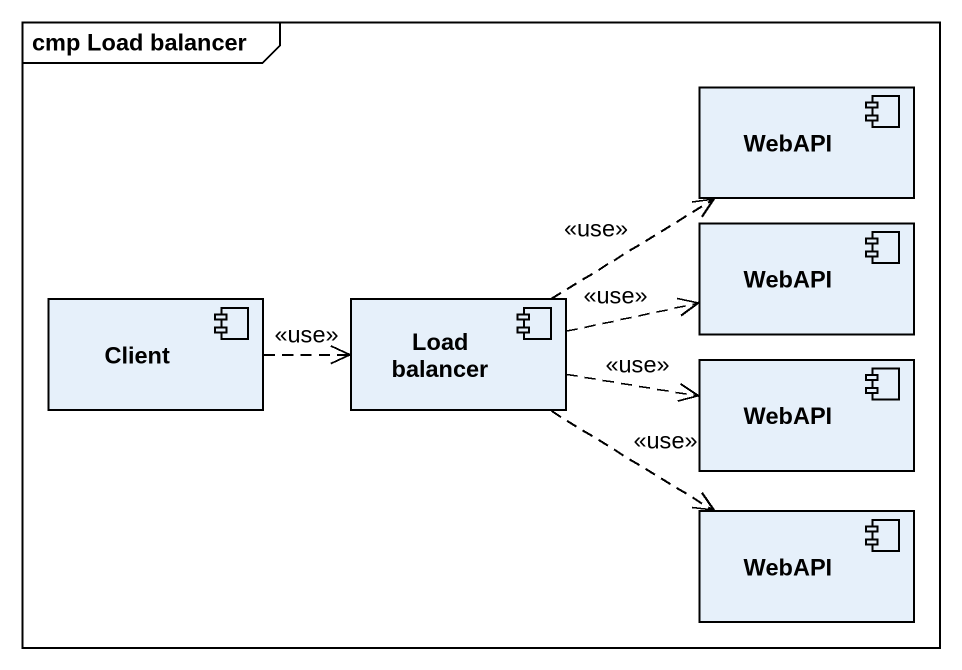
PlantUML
@startuml
mainframe cmp Load balancer
component WebAPI
component "WebAPI" as WebAPI_2
component Client
component "Load balancer" as Load_balancer
component "WebAPI" as WebAPI_3
component "WebAPI" as WebAPI_4
Client .right.> Load_balancer : <<use>>
Load_balancer .up.> WebAPI : <<use>>
Load_balancer .right.> WebAPI_2 : <<use>>
Load_balancer .right.> WebAPI_3 : <<use>>
Load_balancer ..> WebAPI_4 : <<use>>
@enduml
